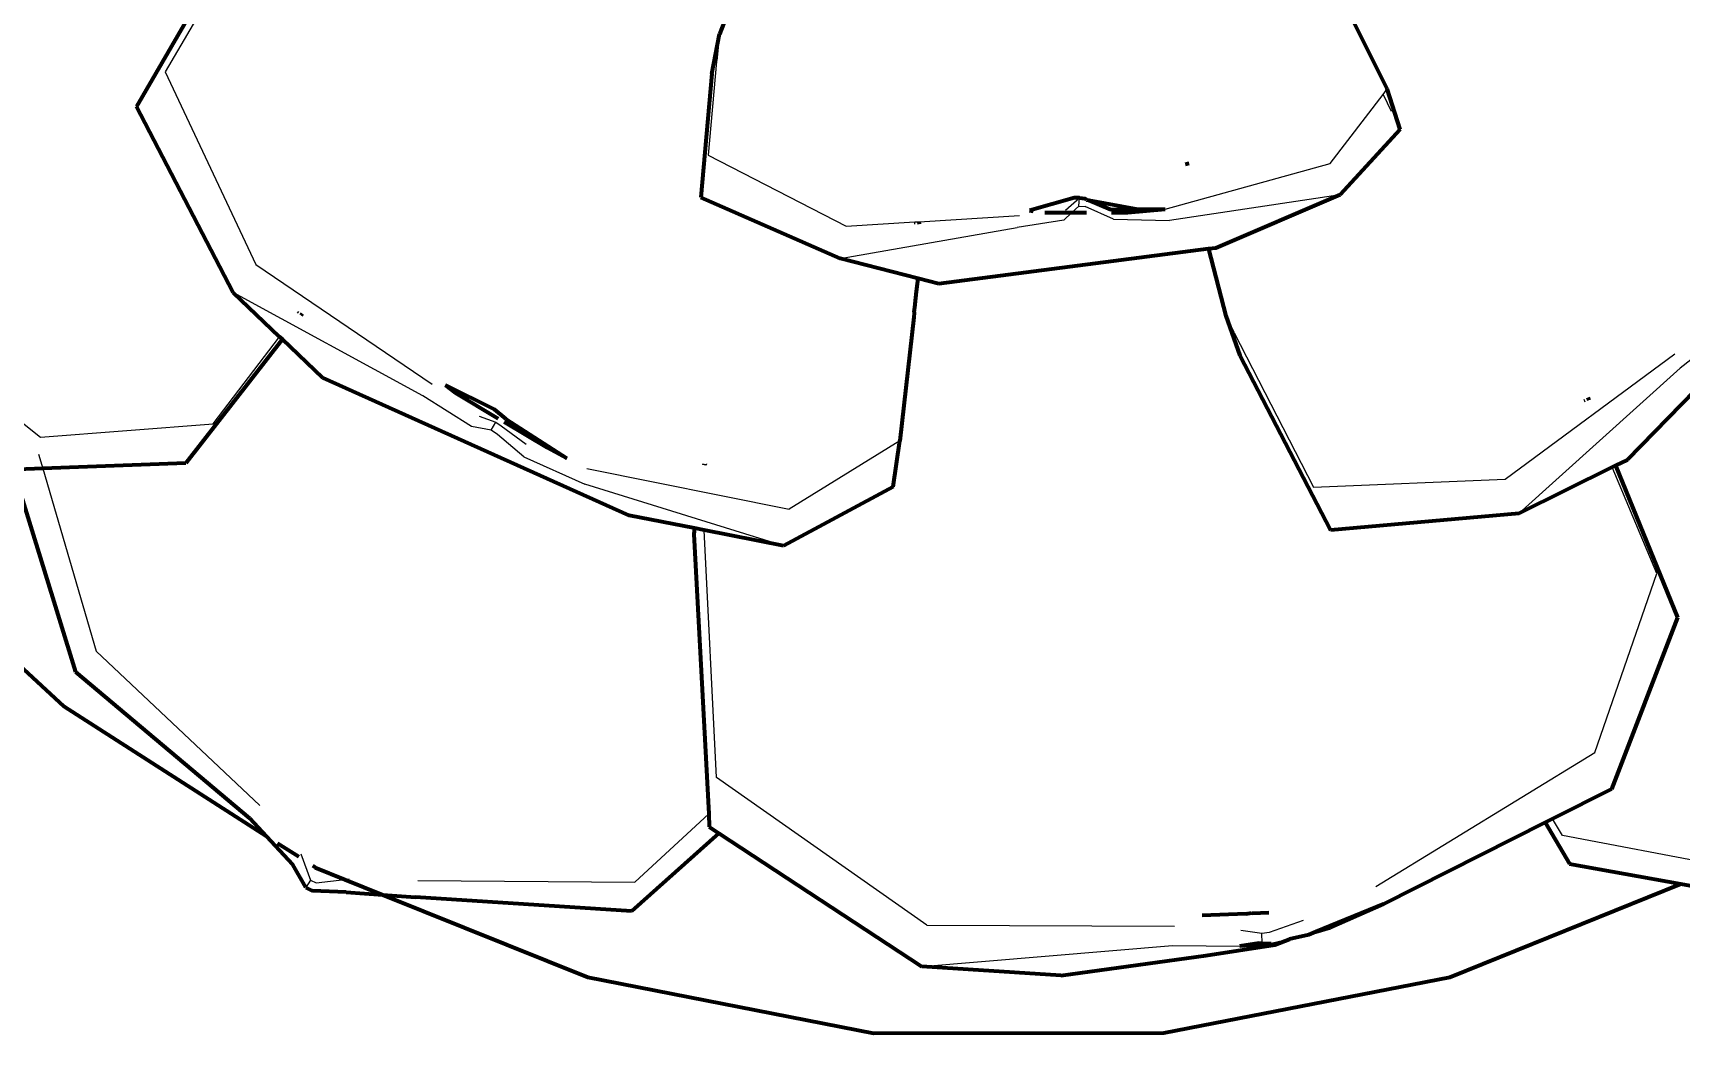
# Model space of a CAD drawing. Header units: millimetres. Extents: x 4307 to 31003, y 2809 to 20009.
# Drawn here: x 10981.3 to 11058.8, y 12808 to 12855 of the extents above; entities that cross this region are included whole.
import ezdxf

# ---------------------------------------------------------------- set-up
doc = ezdxf.new("R2010")
doc.units = ezdxf.units.MM
doc.layers.add('ProfileEdges', color=7, linetype='Continuous')

msp = doc.modelspace()

# ---------------------------------------------------------------- linework, layer by layer
for p, q in [((10992.096, 12861.068), (10987.496, 12853.218)), ((11013.589, 12854.991), (11013.457, 12853.752)), ((11013.442, 12853.711), (11013.052, 12849.307)), ((11013.442, 12853.711), (11013.457, 12853.752)), ((10987.496, 12853.218), (10991.769, 12844.154)), ((11042.318, 12848.903), (11044.809, 12852.158)), ((11044.809, 12852.158), (11045.005, 12852.414)), ((11044.809, 12852.158), (11045.193, 12851.362)), ((11013.052, 12849.307), (11019.541, 12845.96)), ((11034.556, 12846.761), (11042.318, 12848.903)), ((11042.791, 12847.436), (11034.763, 12846.228)), ((11030.169, 12846.599), (11029.788, 12846.236)), ((11029.873, 12846.715), (11030.52, 12847.289)), ((11030.494, 12846.907), (11030.169, 12846.599)), ((11030.494, 12846.907), (11030.52, 12847.289)), ((11030.494, 12846.907), (11030.797, 12846.884)), ((11032.133, 12846.288), (11030.797, 12846.884)), ((11019.271, 12844.431), (11027.586, 12845.903)), ((11019.541, 12845.96), (11022.777, 12846.156)), ((11022.777, 12846.156), (11022.988, 12846.169)), ((11022.778, 12846.047), (11022.777, 12846.156)), ((11022.988, 12846.169), (11027.704, 12846.454)), ((11029.788, 12846.236), (11027.586, 12845.903)), ((11032.133, 12846.288), (11034.763, 12846.228)), ((10972.106, 12843.685), (10981.629, 12836.026)), ((10991.769, 12844.154), (11000.068, 12838.526)), ((10999.626, 12837.979), (10990.705, 12842.842)), ((10993.727, 12841.86), (10993.79, 12841.943)), ((11037.404, 12841.734), (11037.786, 12840.987)), ((10989.752, 12836.654), (10992.886, 12840.76)), ((11037.797, 12840.946), (11037.786, 12840.987)), ((11037.797, 12840.946), (11041.529, 12833.678)), ((11060.893, 12840.941), (11058.798, 12839.272)), ((11050.551, 12834.054), (11058.545, 12839.949)), ((11058.798, 12839.272), (11051.192, 12832.438)), ((11001.918, 12836.539), (10999.626, 12837.979)), ((11054.32, 12837.68), (11054.27, 12837.799)), ((10981.629, 12836.026), (10989.752, 12836.654)), ((11002.834, 12836.367), (11001.918, 12836.539)), ((11002.279, 12837.014), (11003.067, 12836.746)), ((11002.834, 12836.367), (11003.067, 12836.746)), ((11003.067, 12836.746), (11003.319, 12836.572)), ((11003.319, 12836.572), (11004.494, 12835.711)), ((11003.141, 12836.163), (11002.834, 12836.367)), ((11004.375, 12835.115), (11003.141, 12836.163)), ((11022.075, 12835.854), (11016.86, 12832.646)), ((10981.544, 12835.239), (10981.744, 12834.553)), ((11004.375, 12835.115), (11007.248, 12833.825)), ((10981.744, 12834.553), (10984.246, 12825.96)), ((11007.343, 12834.559), (11016.86, 12832.646)), ((11012.971, 12834.782), (11012.961, 12834.714)), ((11057.691, 12829.613), (11055.597, 12834.623)), ((11016.596, 12830.922), (11007.248, 12833.825)), ((11041.529, 12833.678), (11050.551, 12834.054)), ((11013.438, 12820.026), (11012.861, 12831.657)), ((11054.773, 12821.205), (11057.691, 12829.613)), ((10984.246, 12825.96), (10991.955, 12818.699)), ((11044.474, 12814.894), (11054.773, 12821.205)), ((11023.348, 12813.085), (11013.438, 12820.026)), ((11013.079, 12818.318), (11009.594, 12815.103)), ((11053.248, 12817.292), (11052.784, 12818.078)), ((11064.088, 12815.234), (11053.248, 12817.292)), ((10993.891, 12816.427), (10994.336, 12815.196)), ((10994.336, 12815.196), (10994.113, 12814.854)), ((10994.336, 12815.196), (10994.605, 12815.069)), ((10994.605, 12815.069), (10995.959, 12815.229)), ((10995.959, 12815.229), (10996.152, 12815.252)), ((10999.391, 12815.178), (11009.594, 12815.103)), ((11039.462, 12812.743), (11041.066, 12813.313)), ((11023.348, 12813.085), (11034.989, 12813.035)), ((11038.119, 12812.845), (11039.112, 12812.698)), ((11039.112, 12812.698), (11039.462, 12812.743)), ((11039.118, 12812.224), (11039.112, 12812.698)), ((11023.104, 12811.14), (11034.902, 12812.124)), ((11034.902, 12812.124), (11038.065, 12812.084)), ((11039.119, 12812.163), (11039.118, 12812.224)), ((11040.41, 12812.415), (11039.539, 12812.219))]:
    msp.add_line(p, q)
at = {"layer": 'ProfileEdges', "lineweight": 211}
for p, q in [((11015.68, 12860.451), (11013.589, 12854.991)), ((10990.83, 12859.648), (10986.155, 12851.591)), ((11045.005, 12852.414), (11042.626, 12857.19)), ((11013.224, 12853.129), (11013.589, 12854.991)), ((11013.224, 12853.129), (11012.708, 12847.313)), ((11045.607, 12850.503), (11045.005, 12852.414)), ((10990.705, 12842.842), (10986.155, 12851.591)), ((11045.607, 12850.503), (11042.791, 12847.436)), ((11035.56, 12848.98), (11035.603, 12848.811)), ((11042.791, 12847.436), (11036.94, 12844.931)), ((11019.271, 12844.431), (11012.708, 12847.313)), ((11030.275, 12847.297), (11028.172, 12846.697)), ((11028.172, 12846.697), (11028.341, 12846.663)), ((11028.895, 12846.597), (11030.169, 12846.599)), ((11030.169, 12846.599), (11030.855, 12846.6)), ((11030.52, 12847.289), (11030.275, 12847.297)), ((11030.52, 12847.289), (11030.772, 12847.262)), ((11030.851, 12847.201), (11030.772, 12847.262)), ((11030.851, 12847.201), (11030.967, 12847.179)), ((11030.967, 12847.179), (11031.995, 12846.746)), ((11030.967, 12847.179), (11033.276, 12846.753)), ((11031.995, 12846.746), (11033.276, 12846.753)), ((11033.682, 12846.678), (11031.995, 12846.746)), ((11032.038, 12846.602), (11032.807, 12846.603)), ((11032.807, 12846.603), (11033.682, 12846.678)), ((11033.276, 12846.753), (11034.556, 12846.761)), ((11033.276, 12846.753), (11033.682, 12846.678)), ((11033.682, 12846.678), (11034.556, 12846.761)), ((11022.99, 12846.053), (11022.988, 12846.169)), ((11022.931, 12843.495), (11019.271, 12844.431)), ((11036.601, 12844.887), (11023.908, 12843.245)), ((11036.94, 12844.931), (11036.601, 12844.887)), ((11036.601, 12844.887), (11037.404, 12841.734)), ((11022.904, 12843.253), (11022.931, 12843.495)), ((11023.908, 12843.245), (11022.931, 12843.495)), ((10992.886, 12840.76), (10990.705, 12842.842)), ((11022.795, 12842.293), (11022.861, 12842.884)), ((11022.861, 12842.884), (11022.904, 12843.253)), ((11022.753, 12841.917), (11022.748, 12841.866)), ((11022.753, 12841.917), (11022.795, 12842.263)), ((11022.795, 12842.263), (11022.795, 12842.293)), ((11063.485, 12842.331), (11056.309, 12834.975)), ((10993.954, 12841.843), (10993.886, 12841.755)), ((11022.726, 12841.68), (11022.075, 12835.854)), ((11022.748, 12841.866), (11022.726, 12841.68)), ((11037.404, 12841.734), (11038.075, 12839.88)), ((10993.015, 12840.637), (10988.479, 12834.807)), ((10993.015, 12840.637), (10992.886, 12840.76)), ((10994.92, 12838.819), (10993.015, 12840.637)), ((11038.075, 12839.88), (11042.329, 12831.657)), ((11009.327, 12832.353), (10994.92, 12838.819)), ((11002.996, 12837.33), (11000.686, 12838.487)), ((11000.686, 12838.487), (11001.162, 12838.114)), ((11001.162, 12838.114), (11003.172, 12836.916)), ((11003.543, 12836.874), (11002.996, 12837.33)), ((11054.447, 12837.905), (11054.499, 12837.777)), ((11003.451, 12836.75), (11005.469, 12835.548)), ((11003.543, 12836.874), (11006.404, 12835.05)), ((11021.753, 12833.702), (11022.075, 12835.854)), ((11005.469, 12835.548), (11006.404, 12835.05)), ((11056.309, 12834.975), (11055.754, 12834.7)), ((10983.289, 12824.986), (10980.286, 12834.752)), ((10981.744, 12834.553), (10980.545, 12834.508)), ((10988.479, 12834.807), (10981.744, 12834.553)), ((11012.863, 12834.786), (11012.852, 12834.711)), ((11055.597, 12834.623), (11051.192, 12832.438)), ((11055.754, 12834.7), (11055.597, 12834.623)), ((11055.754, 12834.7), (11058.667, 12827.557)), ((11021.753, 12833.702), (11016.596, 12830.922)), ((10972.258, 12833.062), (10982.727, 12823.358)), ((11012.413, 12831.746), (11009.327, 12832.353)), ((11051.192, 12832.438), (11042.329, 12831.657)), ((11012.413, 12831.746), (11012.372, 12831.473)), ((11012.372, 12831.473), (11013.079, 12818.318)), ((11012.861, 12831.657), (11012.413, 12831.746)), ((11016.596, 12830.922), (11012.861, 12831.657)), ((11058.667, 12827.557), (11055.559, 12819.476)), ((10991.485, 12818.092), (10983.289, 12824.986)), ((10992.268, 12817.255), (10982.727, 12823.358)), ((11055.559, 12819.476), (11052.784, 12818.078)), ((10992.268, 12817.255), (10991.485, 12818.092)), ((11013.079, 12818.318), (11013.101, 12817.702)), ((11052.431, 12817.9), (11044.838, 12814.072)), ((11052.784, 12818.078), (11052.431, 12817.9)), ((11052.431, 12817.9), (11053.586, 12815.957)), ((10993.515, 12815.923), (10992.268, 12817.255)), ((11013.551, 12817.407), (11009.445, 12813.741)), ((11013.101, 12817.702), (11013.551, 12817.407)), ((11013.551, 12817.407), (11023.104, 12811.14)), ((10993.785, 12816.285), (10992.791, 12816.921)), ((10994.113, 12814.854), (10993.515, 12815.923)), ((10994.551, 12815.795), (10994.447, 12815.861)), ((10994.551, 12815.795), (10995.959, 12815.229)), ((11053.586, 12815.957), (11058.822, 12815.015)), ((10994.113, 12814.854), (10994.435, 12814.696)), ((10995.959, 12815.229), (10997.748, 12814.511)), ((11047.948, 12810.627), (11058.822, 12815.015)), ((11058.822, 12815.015), (11064.479, 12813.997)), ((10996.021, 12814.635), (10994.435, 12814.696)), ((10996.021, 12814.635), (10997.748, 12814.511)), ((10997.748, 12814.511), (10999.275, 12814.401)), ((10997.748, 12814.511), (11007.388, 12810.637)), ((11009.445, 12813.741), (10999.275, 12814.401)), ((11044.838, 12814.072), (11041.651, 12812.757)), ((11042.341, 12812.972), (11044.838, 12814.072)), ((11038.368, 12813.613), (11036.296, 12813.535)), ((11038.368, 12813.613), (11038.626, 12813.658)), ((11038.656, 12813.624), (11038.626, 12813.658)), ((11039.435, 12813.654), (11038.656, 12813.624)), ((11041.321, 12812.621), (11040.41, 12812.415)), ((11041.651, 12812.757), (11041.321, 12812.621)), ((11041.651, 12812.757), (11042.341, 12812.972)), ((11036.475, 12811.645), (11039.712, 12812.154)), ((11038.985, 12812.225), (11038.065, 12812.084)), ((11039.119, 12812.163), (11038.065, 12812.084)), ((11038.985, 12812.225), (11039.118, 12812.224)), ((11039.118, 12812.224), (11039.539, 12812.219)), ((11039.119, 12812.163), (11039.539, 12812.219)), ((11039.712, 12812.154), (11040.41, 12812.415)), ((11029.64, 12810.706), (11023.104, 12811.14)), ((11029.64, 12810.706), (11036.475, 12811.645)), ((11007.388, 12810.637), (11020.838, 12808.003)), ((11034.496, 12808.014), (11047.948, 12810.627)), ((11020.838, 12808.003), (11034.496, 12808.014))]:
    msp.add_line(p, q, dxfattribs=at)

doc.saveas('drawing.dxf')
